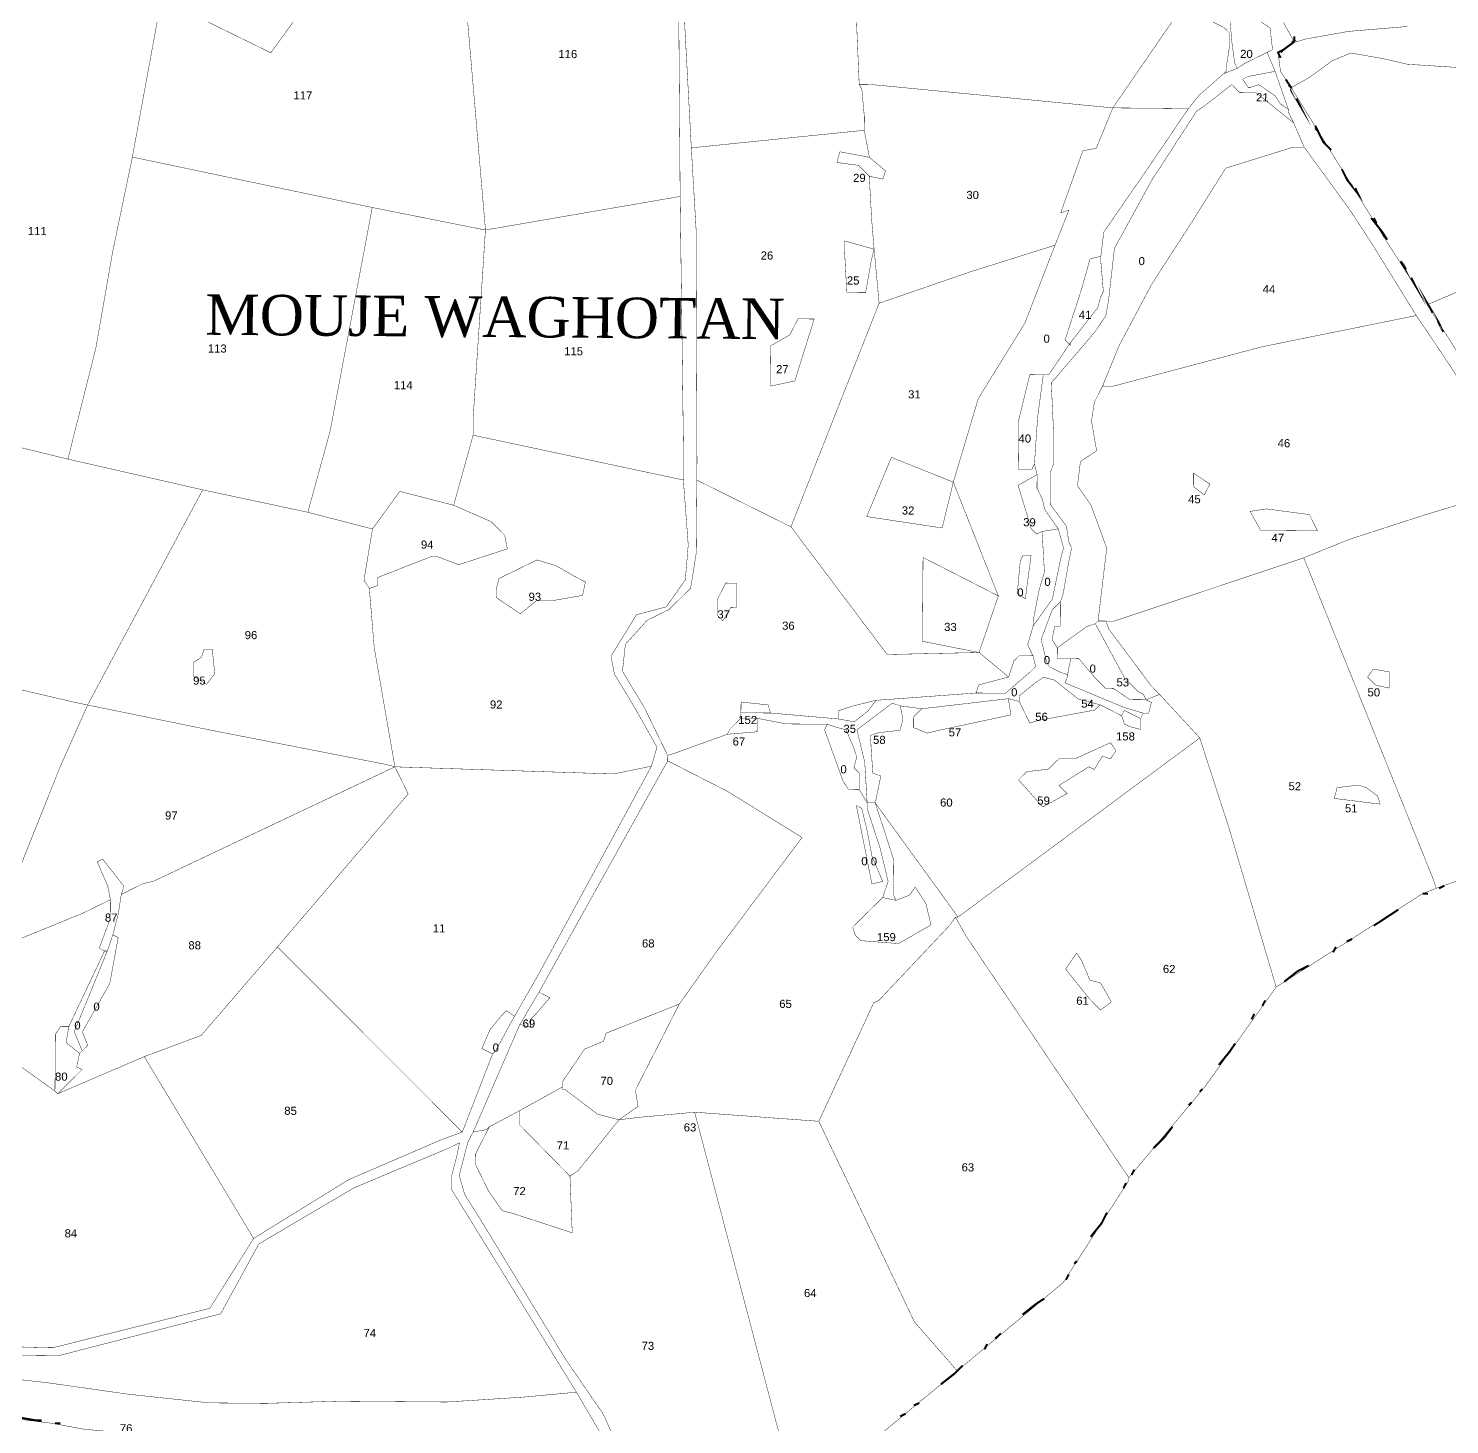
# Model space of a CAD drawing. Header units: metres. Extents: x 326467 to 340077, y 1811030 to 1824953.
# Drawn here: x 334025 to 336153, y 1820071 to 1822161 of the extents above; entities that cross this region are included whole.
import ezdxf

# ---------------------------------------------------------------- set-up
doc = ezdxf.new("R2010")
doc.units = ezdxf.units.M
doc.header["$MEASUREMENT"] = 0
for name, color, linetype in [('SURVEY NO.', 7, 'Continuous'), ('SURVEY PLOT BOUNDARY', 35, 'Continuous'), ('VILLAGE BOUNDARY', 212, 'Continuous'), ('VILLAGE NAME', 3, 'Continuous')]:
    doc.layers.add(name, color=color, linetype=linetype)
doc.styles.add('PDF Arial', font='arial.ttf')
doc.styles.get("Standard").update_dxf_attribs({"font": 'times.ttf'})

# ---------------------------------------------------------------- blocks, each defined once
blk = doc.blocks.new('16')
at = {"layer": 'SURVEY PLOT BOUNDARY', "lineweight": 18, "const_width": 0.606}
for points in [[(336090.1, 1822163.5), (336001.1, 1822156.1), (335936.3, 1822144.5), (335924.2, 1822140.6), (335920.2, 1822144.6), (335920.1, 1822140.6), (335904.2, 1822169)], [(335823.4, 1822177.7), (335827.1, 1822137.3), (335831, 1822108.9), (335834.9, 1822100.8), (335814.7, 1822092.9), (335818.7, 1822096.9), (335818.8, 1822105), (335823.1, 1822133.3), (335823.1, 1822137.3), (335823.2, 1822153.5), (335815.2, 1822161.6)], [(335006.8, 1822180), (335017.4, 1821981.8), (335024.5, 1821860.4), (335025.9, 1821512.7), (335025.7, 1821484.4), (335024.8, 1821375.2), (335016.4, 1821322.7), (334983.8, 1821290.6), (334951.3, 1821274.7), (334918.7, 1821238.6), (334914.3, 1821198.2), (334946.3, 1821145.4), (334982.1, 1821072.3), (334982, 1821064.2), (334789.3, 1820718), (334760.7, 1820669.7), (334690.7, 1820508.5), (334682.5, 1820492.4), (334674.2, 1820460.1), (334670, 1820444), (334677.9, 1820415.6), (334705.8, 1820370.9), (334829.6, 1820167.8), (334885.5, 1820086.5), (334905.4, 1820041.9)], [(334881.3, 1820058.2), (334845.4, 1820119.2), (334657.7, 1820423.8), (334657.8, 1820440), (334666.2, 1820472.3), (334670.4, 1820492.5), (334654.1, 1820484.5), (334512.2, 1820425), (334370, 1820341.2), (334312.6, 1820236.5), (334069.6, 1820173.7), (334065.5, 1820173.7), (333810.9, 1820175.7)], [(333815, 1820191.8), (334053.5, 1820185.9), (334061.6, 1820185.8), (334296.5, 1820244.7), (334362, 1820349.3), (334504.2, 1820437.2), (334642.1, 1820496.7), (334674.5, 1820508.6), (334719.9, 1820625.5), (334724, 1820629.5), (334752.7, 1820681.9), (334789.6, 1820746.3), (334957.7, 1821056.3), (334966, 1821084.6), (334934.1, 1821141.4), (334902.2, 1821194.2), (334898.3, 1821214.5), (334898.3, 1821222.6), (334935.2, 1821282.9), (334979.8, 1821294.7), (335008.4, 1821334.9), (335012.8, 1821387.5), (335005.5, 1821484.6), (335005.8, 1821520.9), (335000.7, 1821909.1), (334998.7, 1822172)], [(336162.4, 1822102.3), (336089.7, 1822106.9), (336053.4, 1822115.3), (336004.9, 1822123.8), (335976.5, 1822111.9), (335944, 1822087.9), (335915.6, 1822071.9), (335899.6, 1822096.3), (335895.8, 1822124.6), (335920.1, 1822140.6), (335920.2, 1822144.6), (335924.2, 1822140.6), (335936.3, 1822144.5), (336001.1, 1822156.1), (336090.1, 1822163.5)], [(335904.2, 1822169), (335920.1, 1822140.6), (335895.8, 1822124.6), (335899.6, 1822096.3), (335915.6, 1822071.9), (336059.3, 1821840.3), (336119.2, 1821746.9), (336171.2, 1821665.6)], [(336154.9, 1821653.6), (336102.9, 1821730.8), (336035.1, 1821840.5), (336003.1, 1821889.3), (335935.1, 1821982.8), (335919.2, 1822019.3), (335911.2, 1822035.5), (335911.3, 1822039.6), (335891.5, 1822096.3), (335879.6, 1822124.7), (335887.7, 1822128.7), (335883.9, 1822161.1)], [(336342.3, 1821842.2), (336119.2, 1821746.9), (336059.3, 1821840.3), (335915.6, 1822071.9), (335944, 1822087.9), (335976.5, 1822111.9), (336004.9, 1822123.8), (336053.4, 1822115.3), (336089.7, 1822106.9), (336162.4, 1822102.3)], [(336171.2, 1821665.6), (336119.2, 1821746.9), (336342.3, 1821842.2)], [(334905.4, 1820041.9), (334885.5, 1820086.5), (334829.6, 1820167.8), (334705.8, 1820370.9), (334677.9, 1820415.6), (334670, 1820444), (334674.2, 1820460.1), (334682.5, 1820492.4), (334690.7, 1820508.5), (334710.9, 1820512.4), (334715, 1820516.4), (334694.5, 1820476.1), (334694.4, 1820460), (334714.3, 1820419.4), (334734.3, 1820390.9), (334750.4, 1820386.7), (334839.1, 1820357.8), (334835.7, 1820442.7), (334847.9, 1820450.7), (334909.2, 1820527), (334941.5, 1820530.8), (335022.4, 1820538.3), (335148.1, 1820060.2)], [(335022.4, 1820538.3), (335022.4, 1820538.3)], [(333936, 1820146.4), (334053.1, 1820133.4), (334174.3, 1820116.2), (334295.4, 1820103.2), (334380.3, 1820102.5), (334489.5, 1820105.7), (334651.2, 1820104.5), (334764.5, 1820111.7), (334845.4, 1820119.2), (334881.3, 1820058.2)], [(334105.1, 1820064.2), (334060.7, 1820072.6), (333955.7, 1820085.6)]]:
    blk.add_lwpolyline(points, dxfattribs=at)
for points in [[(334610, 1822619.7), (334613, 1822494.4), (334668.4, 1822336.3), (334490, 1822264.8), (334387.8, 1822124.1), (334287.2, 1822173.4), (334222.7, 1822198.2), (334167.7, 1822404.8), (334152.4, 1822522.2), (334112.5, 1822591.2), (334299, 1822658.5), (334460.5, 1822637.1)], [(335761.7, 1822040.7), (335648.5, 1822041.6), (335742.6, 1822178.4), (335706.7, 1822243.3), (335618.5, 1822337), (335473.7, 1822443.3), (335454.4, 1822552.6), (335447.1, 1822661.8), (335451.2, 1822661.8), (335567.3, 1822523.4), (335563.3, 1822519.4), (335562.6, 1822438.5), (335694.9, 1822283.9), (335743, 1822230.9), (335783, 1822182.1), (335799.1, 1822169.8), (335815.2, 1822161.6), (335823.2, 1822153.5), (335823.1, 1822137.3), (335823.1, 1822133.3), (335818.8, 1822105), (335818.7, 1822096.9), (335814.7, 1822092.9), (335778, 1822060.8)], [(335276.3, 1822008.1), (335017.4, 1821981.8), (335006.8, 1822180), (334983.3, 1822273.2), (334920.2, 1822488), (335240.1, 1822546.1), (335258.5, 1822315.5), (335268.8, 1822076.9), (335272.8, 1822068.8), (335276.5, 1822028.3)], [(335000.7, 1821909.1), (334709.2, 1821858.8), (334668.4, 1822336.3), (334908, 1822475.9), (334971.1, 1822265.2), (334998.7, 1822172)], [(334709.2, 1821858.8), (334539.7, 1821892.5), (334180.5, 1821968), (334222.7, 1822198.2), (334287.2, 1822173.4), (334387.8, 1822124.1), (334490, 1822264.8), (334668.4, 1822336.3)], [(335618.5, 1822337), (335706.7, 1822243.3), (335742.6, 1822178.4), (335648.5, 1822041.6), (335285, 1822076.8), (335268.8, 1822076.9), (335258.5, 1822315.5), (335489, 1822325.9)], [(335847.1, 1822108.8), (335834.9, 1822100.8), (335831, 1822108.9), (335827.1, 1822137.3), (335823.4, 1822177.7), (335803.3, 1822186), (335747, 1822234.9), (335743, 1822235), (335715.1, 1822283.7), (335775.3, 1822230.7), (335819.6, 1822206.1), (335883.9, 1822161.1), (335887.7, 1822128.7), (335879.6, 1822124.7)], [(334222.7, 1822198.2), (334180.5, 1821968), (334151.1, 1821826.7), (334125.7, 1821681.4), (334084, 1821515.9), (333862.1, 1821570.2), (333908.2, 1821788.2), (333945.8, 1821937.5), (333987.7, 1822131.3), (333991.9, 1822155.5), (333996.1, 1822171.6), (334008.6, 1822224.1), (334017, 1822260.4)], [(335814.7, 1822092.9), (335834.9, 1822100.8), (335847.1, 1822108.8), (335879.6, 1822124.7), (335891.5, 1822096.3), (335851, 1822088.6), (335842.9, 1822084.6), (335850.9, 1822072.4), (335854.9, 1822072.4), (335867.1, 1822076.3), (335891.2, 1822060), (335899.2, 1822047.8), (335911.3, 1822039.6), (335911.2, 1822035.5), (335919.2, 1822019.3), (335863, 1822064.2), (335854.9, 1822064.3), (335846.8, 1822064.3), (335838.7, 1822064.4), (335826.7, 1822076.6), (335786, 1822044.6), (335773.8, 1822036.6), (335716.5, 1821948.1), (335708.3, 1821936), (335650.9, 1821831.3), (335642.3, 1821754.6), (335638, 1821730.4), (335621.7, 1821706.2), (335556.4, 1821629.9), (335559.9, 1821553.1), (335559.5, 1821508.6), (335555.4, 1821496.5), (335555, 1821448), (335579, 1821415.4), (335582.9, 1821391.1), (335586.8, 1821383), (335582.6, 1821362.8), (335574.2, 1821314.4), (335570, 1821302.3), (335557.8, 1821290.3), (335541.3, 1821245.9), (335549.1, 1821213.5), (335553.1, 1821205.4), (335569.2, 1821197.2), (335581.3, 1821193), (335577.2, 1821180.9), (335665.8, 1821143.9), (335694.1, 1821135.6), (335690, 1821127.5), (335665.8, 1821139.8), (335661.7, 1821131.8), (335629.5, 1821148.2), (335597.2, 1821156.5), (335561.1, 1821185.1), (335544.9, 1821189.3), (335532.7, 1821181.3), (335508.3, 1821161.3), (335508.3, 1821153.2), (335492.1, 1821157.3), (335362.6, 1821142.2), (335330.3, 1821146.5), (335318.2, 1821150.6), (335265.4, 1821110.6), (335277.1, 1821062), (335280.7, 1821001.3), (335268.7, 1821021.6), (335268.9, 1821045.8), (335260.9, 1821054), (335265.1, 1821070.1), (335261.1, 1821082.3), (335249.2, 1821110.7), (335233.1, 1821114.9), (335221, 1821119), (335160.3, 1821119.5), (335115.9, 1821127.9), (335091.7, 1821128.1), (335091.7, 1821136.2), (335136.2, 1821135.8), (335237.2, 1821127), (335261.4, 1821122.7), (335281.8, 1821138.7), (335294, 1821154.8), (335443.7, 1821165.8), (335488.1, 1821165.5), (335524.8, 1821197.5), (335532.9, 1821205.5), (335529, 1821221.7), (335521, 1821238), (335529.3, 1821266.2), (335558, 1821306.4), (335570.5, 1821367), (335574.7, 1821383.1), (335566.8, 1821411.5), (335546.9, 1821439.9), (335542.9, 1821456.1), (335535, 1821472.4), (335535.1, 1821492.6), (335531.2, 1821508.8), (335535.8, 1821577.5), (335544.4, 1821642.1), (335552.5, 1821642.1), (335585.2, 1821690.3), (335626, 1821742.6), (335630.2, 1821758.7), (335634.3, 1821766.8), (335630.6, 1821811.3), (335630.6, 1821819.4), (335635, 1821855.7), (335704.5, 1821956.3), (335761.7, 1822040.7), (335778, 1822060.8)], [(335891.5, 1822096.3), (335911.3, 1822039.6), (335899.2, 1822047.8), (335891.2, 1822060), (335867.1, 1822076.3), (335854.9, 1822072.4), (335850.9, 1822072.4), (335842.9, 1822084.6), (335851, 1822088.6)], [(335603.6, 1821977.3), (335570.5, 1821884.5), (335582.7, 1821888.5), (335562, 1821836.1), (335436.4, 1821796.6), (335298.6, 1821749.2), (335291.1, 1821830.1), (335287.4, 1821874.6), (335283.9, 1821939.3), (335304.1, 1821935.1), (335308.2, 1821947.2), (335284.1, 1821967.6), (335276.3, 1822008.1), (335276.5, 1822028.3), (335272.8, 1822068.8), (335268.8, 1822076.9), (335285, 1822076.8), (335648.5, 1822041.6), (335623.8, 1821981.2)], [(335826.7, 1822076.6), (335838.7, 1822064.4), (335846.8, 1822064.3), (335854.9, 1822064.3), (335863, 1822064.2), (335919.2, 1822019.3), (335935.1, 1821982.8), (335918.9, 1821982.9), (335817.6, 1821951.4), (335764.4, 1821866.9), (335707.1, 1821778.3), (335657.9, 1821685.7), (335633.2, 1821625.3), (335625, 1821609.2), (335620.9, 1821601.1), (335616.6, 1821572.8), (335624.3, 1821528.3), (335600, 1821512.3), (335595.6, 1821476), (335615.6, 1821447.5), (335639.4, 1821382.6), (335626.4, 1821273.6), (335622.3, 1821269.5), (335610.2, 1821265.6), (335565.5, 1821233.6), (335557.5, 1821245.8), (335561.7, 1821266), (335569.8, 1821265.9), (335570, 1821302.3), (335574.2, 1821314.4), (335582.6, 1821362.8), (335586.8, 1821383), (335582.9, 1821391.1), (335579, 1821415.4), (335555, 1821448), (335555.4, 1821496.5), (335559.5, 1821508.6), (335559.9, 1821553.1), (335556.4, 1821629.9), (335621.7, 1821706.2), (335638, 1821730.4), (335642.3, 1821754.6), (335650.9, 1821831.3), (335708.3, 1821936), (335716.5, 1821948.1), (335773.8, 1822036.6), (335786, 1822044.6)], [(335761.7, 1822040.7), (335704.5, 1821956.3), (335635, 1821855.7), (335630.6, 1821819.4), (335614.4, 1821815.5), (335602, 1821771.1), (335577.1, 1821694.4), (335585.1, 1821686.3), (335585.2, 1821690.3), (335552.5, 1821642.1), (335544.4, 1821642.1), (335524.2, 1821642.3), (335507.5, 1821573.7), (335506.9, 1821500.9), (335510.9, 1821500.9), (335523.1, 1821500.8), (335527.1, 1821500.7), (335531.2, 1821508.8), (335535.1, 1821492.6), (335506.7, 1821476.6), (335526.4, 1821411.8), (335534.4, 1821403.7), (335542.6, 1821407.6), (335546.1, 1821347), (335537.8, 1821318.7), (335529.4, 1821274.3), (335529.3, 1821266.2), (335521, 1821238), (335529, 1821221.7), (335508.8, 1821221.9), (335500.6, 1821213.9), (335492.4, 1821189.7), (335448.2, 1821226.4), (335477.1, 1821311.1), (335409.7, 1821481.4), (335447.1, 1821606.5), (335516.7, 1821719.2), (335562, 1821836.1), (335582.7, 1821888.5), (335570.5, 1821884.5), (335603.6, 1821977.3), (335623.8, 1821981.2), (335648.5, 1822041.6)], [(335276.3, 1822008.1), (335284.1, 1821967.6), (335239.7, 1821976), (335235.5, 1821959.9), (335267.8, 1821955.6), (335283.9, 1821939.3), (335287.4, 1821874.6), (335291.1, 1821830.1), (335246.8, 1821842.5), (335246.7, 1821830.4), (335250.2, 1821765.7), (335278.5, 1821765.5), (335287, 1821813.9), (335291.1, 1821830.1), (335298.6, 1821749.2), (335166.6, 1821414.6), (335025.7, 1821484.4), (335025.9, 1821512.7), (335024.5, 1821860.4), (335017.4, 1821981.8)], [(335239.7, 1821976), (335284.1, 1821967.6), (335308.2, 1821947.2), (335304.1, 1821935.1), (335283.9, 1821939.3), (335267.8, 1821955.6), (335235.5, 1821959.9)], [(336035.1, 1821840.5), (336102.9, 1821730.8), (335872.2, 1821684.1), (335649.3, 1821625.1), (335633.2, 1821625.3), (335657.9, 1821685.7), (335707.1, 1821778.3), (335764.4, 1821866.9), (335817.6, 1821951.4), (335918.9, 1821982.9), (335935.1, 1821982.8), (336003.1, 1821889.3)], [(334539.7, 1821892.5), (334501.7, 1821690.6), (334476.5, 1821557.4), (334443.2, 1821436.3), (334285.8, 1821469.9), (334084, 1821515.9), (334125.7, 1821681.4), (334151.1, 1821826.7), (334180.5, 1821968)], [(335005.8, 1821520.9), (335005.5, 1821484.6), (334690.7, 1821551.7), (334690.9, 1821580), (334709.2, 1821858.8), (335000.7, 1821909.1)], [(334709.2, 1821858.8), (334690.9, 1821580), (334690.7, 1821551.7), (334661.6, 1821446.8), (334580.9, 1821467.6), (334540, 1821411.3), (334443.2, 1821436.3), (334476.5, 1821557.4), (334501.7, 1821690.6), (334539.7, 1821892.5)], [(335409.7, 1821481.4), (335317, 1821518.5), (335280, 1821429.9), (335393, 1821412.8), (335409.7, 1821481.4), (335477.1, 1821311.1), (335380.5, 1821360.4), (335364.4, 1821368.6), (335363.4, 1821243.2), (335448.2, 1821226.4), (335310.7, 1821223.4), (335166.6, 1821414.6), (335298.6, 1821749.2), (335436.4, 1821796.6), (335562, 1821836.1), (335516.7, 1821719.2), (335447.1, 1821606.5)], [(335278.5, 1821765.5), (335250.2, 1821765.7), (335246.7, 1821830.4), (335246.8, 1821842.5), (335291.1, 1821830.1), (335287, 1821813.9)], [(335585.2, 1821690.3), (335585.1, 1821686.3), (335577.1, 1821694.4), (335602, 1821771.1), (335614.4, 1821815.5), (335630.6, 1821819.4), (335630.6, 1821811.3), (335634.3, 1821766.8), (335630.2, 1821758.7), (335626, 1821742.6)], [(335136.4, 1821685.7), (335164.8, 1821701.7), (335177.1, 1821725.8), (335201.4, 1821725.6), (335172.4, 1821632.9), (335135.9, 1821625.1)], [(335136.4, 1821685.7), (335135.9, 1821625.1), (335172.4, 1821632.9), (335201.4, 1821725.6), (335177.1, 1821725.8), (335164.8, 1821701.7)], [(336154.9, 1821653.6), (336230.8, 1821531.7), (336230.3, 1821467), (336112.8, 1821431.5), (336003.3, 1821396), (335934.4, 1821368.2), (335650.7, 1821273.4), (335638.5, 1821273.5), (335626.4, 1821273.6), (335639.4, 1821382.6), (335615.6, 1821447.5), (335595.6, 1821476), (335600, 1821512.3), (335624.3, 1821528.3), (335616.6, 1821572.8), (335620.9, 1821601.1), (335625, 1821609.2), (335633.2, 1821625.3), (335649.3, 1821625.1), (335872.2, 1821684.1), (336102.9, 1821730.8)], [(335527.1, 1821500.7), (335523.1, 1821500.8), (335510.9, 1821500.9), (335506.9, 1821500.9), (335507.5, 1821573.7), (335524.2, 1821642.3), (335544.4, 1821642.1), (335535.8, 1821577.5), (335531.2, 1821508.8)], [(334285.8, 1821469.9), (334113.5, 1821147.8), (334093.3, 1821152), (333790.7, 1821223), (333862.1, 1821570.2), (334084, 1821515.9)], [(335012.8, 1821387.5), (335008.4, 1821334.9), (334979.8, 1821294.7), (334935.2, 1821282.9), (334898.3, 1821222.6), (334898.3, 1821214.5), (334902.2, 1821194.2), (334934.1, 1821141.4), (334966, 1821084.6), (334957.7, 1821056.3), (334901, 1821044.6), (334573.6, 1821055.3), (334542.7, 1821233.4), (334535.3, 1821322.4), (334547.4, 1821326.4), (334547.5, 1821338.5), (334628.6, 1821370.2), (334636.7, 1821370.1), (334669, 1821357.8), (334741.9, 1821381.5), (334738, 1821401.7), (334718, 1821422.1), (334661.6, 1821446.8), (334690.7, 1821551.7), (335005.5, 1821484.6)], [(335317, 1821518.5), (335409.7, 1821481.4), (335393, 1821412.8), (335280, 1821429.9)], [(335166.6, 1821414.6), (335310.7, 1821223.4), (335448.2, 1821226.4), (335492.4, 1821189.7), (335447.8, 1821177.9), (335443.7, 1821165.8), (335294, 1821154.8), (335261.6, 1821147), (335237.3, 1821139.1), (335237.2, 1821127), (335136.2, 1821135.8), (335132.2, 1821148), (335091.9, 1821152.3), (335091.7, 1821136.2), (335091.7, 1821128.1), (335075.4, 1821112), (335071.3, 1821104), (334994.2, 1821076.3), (334982.1, 1821072.3), (334946.3, 1821145.4), (334914.3, 1821198.2), (334918.7, 1821238.6), (334951.3, 1821274.7), (334983.8, 1821290.6), (335016.4, 1821322.7), (335024.8, 1821375.2), (335025.7, 1821484.4)], [(335542.6, 1821407.6), (335534.4, 1821403.7), (335526.4, 1821411.8), (335506.7, 1821476.6), (335535.1, 1821492.6), (335535, 1821472.4), (335542.9, 1821456.1), (335546.9, 1821439.9), (335566.8, 1821411.5)], [(335769.5, 1821474.6), (335769.6, 1821494.8), (335793.8, 1821478.5), (335785.5, 1821462.4)], [(335793.8, 1821478.5), (335769.6, 1821494.8), (335769.5, 1821474.6), (335785.5, 1821462.4)], [(334443.2, 1821436.3), (334540, 1821411.3), (334527.3, 1821334.6), (334535.3, 1821322.4), (334542.7, 1821233.4), (334573.6, 1821055.3), (334557.5, 1821059.4), (334299.2, 1821109.9), (334113.5, 1821147.8), (334285.8, 1821469.9)], [(334741.9, 1821381.5), (334669, 1821357.8), (334636.7, 1821370.1), (334628.6, 1821370.2), (334547.5, 1821338.5), (334547.4, 1821326.4), (334535.3, 1821322.4), (334527.3, 1821334.6), (334540, 1821411.3), (334580.9, 1821467.6), (334661.6, 1821446.8), (334718, 1821422.1), (334738, 1821401.7)], [(336258.1, 1821402.1), (336281.3, 1821272.5), (336232.9, 1821285), (336216.6, 1821269), (336188.4, 1821273.3), (336176.1, 1821257.2), (336180, 1821236.9), (336188, 1821224.7), (336264.8, 1821224.2), (336285.1, 1821240.2), (336285.1, 1821236.1), (336328.6, 1821114.5), (336352.4, 1821049.6), (336371.8, 1820944.3), (336363.7, 1820940.4), (336359.6, 1820940.4), (336221.9, 1820905.1), (336132.7, 1820873.4), (336128.8, 1820885.6), (335934.4, 1821368.2), (336003.3, 1821396), (336112.8, 1821431.5), (336230.3, 1821467), (336258.1, 1821410.2)], [(335854.1, 1821437.6), (335878.4, 1821441.4), (335943, 1821432.8), (335954.9, 1821408.5), (335870, 1821409.1)], [(335943, 1821432.8), (335878.4, 1821441.4), (335854.1, 1821437.6), (335870, 1821409.1), (335954.9, 1821408.5)], [(335558, 1821306.4), (335529.3, 1821266.2), (335529.4, 1821274.3), (335537.8, 1821318.7), (335546.1, 1821347), (335542.6, 1821407.6), (335566.8, 1821411.5), (335574.7, 1821383.1), (335570.5, 1821367)], [(334729.4, 1821337.1), (334786.3, 1821364.9), (334814.5, 1821356.6), (334842.7, 1821340.3), (334858.8, 1821332), (334854.6, 1821311.9), (334810, 1821304.1), (334785.8, 1821304.3), (334761.4, 1821284.3), (334725.2, 1821308.8), (334725.3, 1821320.9)], [(334786.3, 1821364.9), (334729.4, 1821337.1), (334725.3, 1821320.9), (334725.2, 1821308.8), (334761.4, 1821284.3), (334785.8, 1821304.3), (334810, 1821304.1), (334854.6, 1821311.9), (334858.8, 1821332), (334842.7, 1821340.3), (334814.5, 1821356.6)], [(335448.2, 1821226.4), (335363.4, 1821243.2), (335364.4, 1821368.6), (335380.5, 1821360.4), (335477.1, 1821311.1)], [(335514, 1821371.5), (335526.1, 1821371.4), (335517.5, 1821306.7), (335505.5, 1821314.9), (335509.9, 1821363.4)], [(335505.5, 1821314.9), (335517.5, 1821306.7), (335526.1, 1821371.4), (335514, 1821371.5), (335509.9, 1821363.4)], [(336132.7, 1820873.4), (336112.4, 1820865.5), (335893.1, 1820725.6), (335822.1, 1820964.8), (335778.7, 1821098.5), (335718.6, 1821163.7), (335706.5, 1821175.9), (335642.5, 1821261.3), (335638.5, 1821273.5), (335650.7, 1821273.4), (335934.4, 1821368.2), (336128.8, 1820885.6)], [(335056.5, 1821282), (335056.7, 1821306.3), (335069, 1821330.4), (335085.1, 1821330.3), (335084.9, 1821293.9), (335076.8, 1821294), (335064.5, 1821273.8)], [(335056.5, 1821282), (335064.5, 1821273.8), (335076.8, 1821294), (335084.9, 1821293.9), (335085.1, 1821330.3), (335069, 1821330.4), (335056.7, 1821306.3)], [(335581.4, 1821197.1), (335581.3, 1821193), (335569.2, 1821197.2), (335553.1, 1821205.4), (335549.1, 1821213.5), (335541.3, 1821245.9), (335557.8, 1821290.3), (335570, 1821302.3), (335569.8, 1821265.9), (335561.7, 1821266), (335557.5, 1821245.8), (335565.5, 1821233.6), (335565.3, 1821217.4), (335585.6, 1821217.3)], [(335638.5, 1821273.5), (335642.5, 1821261.3), (335706.5, 1821175.9), (335718.6, 1821163.7), (335698.3, 1821155.7), (335694.3, 1821163.9), (335686.2, 1821168), (335666.2, 1821188.3), (335622.3, 1821269.5), (335626.4, 1821273.6)], [(335585.6, 1821217.3), (335565.3, 1821217.4), (335565.5, 1821233.6), (335610.2, 1821265.6), (335622.3, 1821269.5), (335666.2, 1821188.3), (335686.2, 1821168), (335694.3, 1821163.9), (335698.3, 1821155.7), (335674, 1821155.9), (335649.9, 1821172.3), (335637.8, 1821172.4), (335621.7, 1821188.7), (335597.7, 1821217.2)], [(334271.6, 1821211.2), (334283.8, 1821219.2), (334288, 1821231.3), (334300.1, 1821231.2), (334303.9, 1821194.8), (334291.6, 1821178.7), (334271.5, 1821191)], [(334303.9, 1821194.8), (334300.1, 1821231.2), (334288, 1821231.3), (334283.8, 1821219.2), (334271.6, 1821211.2), (334271.5, 1821191), (334291.6, 1821178.7)], [(334113.5, 1821147.8), (334072.3, 1821055.1), (333961.1, 1820776.9), (333770.3, 1820681.4), (333660.8, 1820633.7), (333691.3, 1820920.5), (333700.3, 1821037.7), (333709.5, 1821187.3), (333790.7, 1821223), (334093.3, 1821152)], [(335524.8, 1821197.5), (335488.1, 1821165.5), (335443.7, 1821165.8), (335447.8, 1821177.9), (335492.4, 1821189.7), (335500.6, 1821213.9), (335508.8, 1821221.9), (335529, 1821221.7), (335532.9, 1821205.5)], [(335706.3, 1821151.6), (335702.2, 1821135.5), (335694.1, 1821135.6), (335665.8, 1821143.9), (335577.2, 1821180.9), (335581.3, 1821193), (335581.4, 1821197.1), (335585.6, 1821217.3), (335597.7, 1821217.2), (335621.7, 1821188.7), (335637.8, 1821172.4), (335649.9, 1821172.3), (335674, 1821155.9), (335698.3, 1821155.7)], [(335536.3, 1821124.6), (335524.2, 1821120.7), (335508.3, 1821153.2), (335508.3, 1821161.3), (335532.7, 1821181.3), (335544.9, 1821189.3), (335561.1, 1821185.1), (335597.2, 1821156.5), (335629.5, 1821148.2), (335621.3, 1821140.2)], [(336030, 1821189.6), (336038.2, 1821201.6), (336062.4, 1821197.4), (336062.3, 1821173.2), (336042.1, 1821177.4)], [(336030, 1821189.6), (336042.1, 1821177.4), (336062.3, 1821173.2), (336062.4, 1821197.4), (336038.2, 1821201.6)], [(334573.6, 1821055.3), (334212.5, 1820884.2), (334196.3, 1820880.3), (334163.9, 1820864.3), (334168, 1820876.4), (334136, 1820917.1), (334127.9, 1820913.1), (334143.7, 1820876.6), (334147.6, 1820856.4), (334107, 1820836.5), (333961.1, 1820776.9), (334072.3, 1821055.1), (334113.5, 1821147.8), (334299.2, 1821109.9), (334557.5, 1821059.4)], [(335132.2, 1821148), (335136.2, 1821135.8), (335091.7, 1821136.2), (335091.9, 1821152.3)], [(335281.8, 1821138.7), (335261.4, 1821122.7), (335237.2, 1821127), (335237.3, 1821139.1), (335261.6, 1821147), (335294, 1821154.8)], [(335301.2, 1821041.6), (335292.8, 1821001.2), (335280.7, 1821001.3), (335277.1, 1821062), (335265.4, 1821110.6), (335318.2, 1821150.6), (335330.3, 1821146.5), (335334.2, 1821126.2), (335330, 1821110.1), (335297.7, 1821106.3), (335285.5, 1821102.3), (335289.1, 1821045.7)], [(335718.6, 1821163.7), (335778.7, 1821098.5), (335416.8, 1820830.4), (335292.8, 1821001.2), (335301.2, 1821041.6), (335289.1, 1821045.7), (335285.5, 1821102.3), (335297.7, 1821106.3), (335330, 1821110.1), (335334.2, 1821126.2), (335330.3, 1821146.5), (335362.6, 1821142.2), (335350.4, 1821130.1), (335350.3, 1821114), (335370.4, 1821105.7), (335386.6, 1821109.6), (335496, 1821133), (335492.1, 1821157.3), (335508.3, 1821153.2), (335524.2, 1821120.7), (335536.3, 1821124.6), (335621.3, 1821140.2), (335629.5, 1821148.2), (335661.7, 1821131.8), (335665.7, 1821119.6), (335673.7, 1821115.5), (335689.9, 1821111.3), (335690, 1821127.5), (335694.1, 1821135.6), (335702.2, 1821135.5), (335706.3, 1821151.6), (335698.3, 1821155.7)], [(335386.6, 1821109.6), (335370.4, 1821105.7), (335350.3, 1821114), (335350.4, 1821130.1), (335362.6, 1821142.2), (335492.1, 1821157.3), (335496, 1821133)], [(335244.6, 1821033.9), (335252.6, 1821021.7), (335268.7, 1821021.6), (335280.7, 1821001.3), (335280.6, 1820993.2), (335300.4, 1820932.4), (335304.3, 1820916.2), (335312.1, 1820883.8), (335303.9, 1820859.6), (335259, 1820815.5), (335263, 1820803.3), (335271, 1820795.1), (335327.6, 1820790.7), (335376.3, 1820818.6), (335368.5, 1820851), (335352.5, 1820875.4), (335344.3, 1820863.3), (335324, 1820855.4), (335320.1, 1820863.5), (335320.5, 1820916.1), (335292.8, 1821001.2), (335416.8, 1820830.4), (335412.8, 1820830.4), (335404.6, 1820818.4), (335298.6, 1820706), (335290.5, 1820702), (335208.3, 1820524.7), (335022.4, 1820538.3), (334941.5, 1820530.8), (334909.2, 1820527), (334937.6, 1820547), (334933.7, 1820571.3), (334999.4, 1820700.2), (335056.6, 1820780.6), (335113.8, 1820857), (335183.3, 1820949.5), (335070.6, 1821019.1), (334982, 1821064.2), (334982.1, 1821072.3), (334994.2, 1821076.3), (335071.3, 1821104), (335115.8, 1821107.7), (335115.9, 1821127.9), (335160.3, 1821119.5), (335221, 1821119), (335216.9, 1821110.9)], [(335115.8, 1821107.7), (335071.3, 1821104), (335075.4, 1821112), (335091.7, 1821128.1), (335115.9, 1821127.9)], [(335690, 1821127.5), (335689.9, 1821111.3), (335673.7, 1821115.5), (335665.7, 1821119.6), (335661.7, 1821131.8), (335665.8, 1821139.8)], [(335268.7, 1821021.6), (335252.6, 1821021.7), (335244.6, 1821033.9), (335216.9, 1821110.9), (335221, 1821119), (335233.1, 1821114.9), (335249.2, 1821110.7), (335261.1, 1821082.3), (335265.1, 1821070.1), (335260.9, 1821054), (335268.9, 1821045.8)], [(335893.1, 1820725.6), (335786.8, 1820576.9), (335672.5, 1820440.3), (335428.7, 1820802), (335412.8, 1820830.4), (335416.8, 1820830.4), (335778.7, 1821098.5), (335822.1, 1820964.8)], [(335507.4, 1821035.9), (335519.6, 1821048), (335551.9, 1821051.7), (335568.2, 1821067.8), (335592.5, 1821067.6), (335645.2, 1821091.5), (335653.2, 1821079.3), (335645, 1821067.2), (335632.9, 1821071.3), (335620.7, 1821051.2), (335612.6, 1821055.3), (335567.9, 1821027.4), (335580, 1821015.1), (335543.4, 1820995.2)], [(335507.4, 1821035.9), (335543.4, 1820995.2), (335580, 1821015.1), (335567.9, 1821027.4), (335612.6, 1821055.3), (335620.7, 1821051.2), (335632.9, 1821071.3), (335645, 1821067.2), (335653.2, 1821079.3), (335645.2, 1821091.5), (335592.5, 1821067.6), (335568.2, 1821067.8), (335551.9, 1821051.7), (335519.6, 1821048)], [(334999.4, 1820700.2), (334889.9, 1820656.6), (334885.8, 1820644.5), (334857.4, 1820632.6), (334824.7, 1820584.3), (334824.6, 1820572.2), (334824.6, 1820576.2), (334759.7, 1820540.3), (334715, 1820516.4), (334710.9, 1820512.4), (334690.7, 1820508.5), (334760.7, 1820669.7), (334776.8, 1820665.5), (334776.9, 1820677.7), (334785.1, 1820685.7), (334805.5, 1820709.8), (334789.3, 1820718), (334982, 1821064.2), (335070.6, 1821019.1), (335183.3, 1820949.5), (335113.8, 1820857), (335056.6, 1820780.6)], [(334198.4, 1820621.5), (334068.6, 1820565.9), (334105.2, 1820602), (334097.2, 1820606.1), (334101.4, 1820626.3), (334105.5, 1820630.3), (334113.6, 1820638.3), (334105.7, 1820658.6), (334146.7, 1820731), (334159.3, 1820799.7), (334151.3, 1820803.8), (334159.6, 1820836.1), (334163.9, 1820864.3), (334196.3, 1820880.3), (334212.5, 1820884.2), (334573.6, 1821055.3), (334593.5, 1821014.7), (334397.7, 1820785.7), (334283.5, 1820653.2)], [(334957.7, 1821056.3), (334789.6, 1820746.3), (334752.7, 1820681.9), (334740.6, 1820690.1), (334732.5, 1820682), (334716.1, 1820662), (334703.8, 1820633.7), (334719.9, 1820625.5), (334674.5, 1820508.6), (334397.7, 1820785.7), (334593.5, 1821014.7), (334573.6, 1821055.3), (334901, 1821044.6)], [(335984.3, 1821024.2), (336016.7, 1821027.9), (336028.8, 1821023.8), (336044.8, 1821011.6), (336048.8, 1820999.4), (335980.1, 1821008)], [(336044.8, 1821011.6), (336028.8, 1821023.8), (336016.7, 1821027.9), (335984.3, 1821024.2), (335980.1, 1821008), (336048.8, 1820999.4)], [(335264.5, 1820997.4), (335272.5, 1820993.3), (335280.4, 1820960.8), (335288.2, 1820920.4), (335304, 1820883.8), (335287.8, 1820879.9)], [(335264.5, 1820997.4), (335287.8, 1820879.9), (335304, 1820883.8), (335288.2, 1820920.4), (335280.4, 1820960.8), (335272.5, 1820993.3)], [(335320.1, 1820863.5), (335324, 1820855.4), (335303.9, 1820859.6), (335312.1, 1820883.8), (335304.3, 1820916.2), (335300.4, 1820932.4), (335280.6, 1820993.2), (335280.7, 1821001.3), (335292.8, 1821001.2), (335320.5, 1820916.1)], [(334163.9, 1820864.3), (334159.6, 1820836.1), (334151.3, 1820803.8), (334143, 1820779.6), (334138.9, 1820779.6), (334130.9, 1820783.7), (334147.4, 1820828.1), (334147.6, 1820856.4), (334143.7, 1820876.6), (334127.9, 1820913.1), (334136, 1820917.1), (334168, 1820876.4)], [(335352.5, 1820875.4), (335368.5, 1820851), (335376.3, 1820818.6), (335327.6, 1820790.7), (335271, 1820795.1), (335263, 1820803.3), (335259, 1820815.5), (335303.9, 1820859.6), (335324, 1820855.4), (335344.3, 1820863.3)], [(334138.9, 1820779.6), (334085.5, 1820666.8), (334073.4, 1820666.9), (334065.2, 1820654.8), (334064.6, 1820569.9), (333927.9, 1820668), (333652.6, 1820617.6), (333660.8, 1820633.7), (333770.3, 1820681.4), (333961.1, 1820776.9), (334107, 1820836.5), (334147.6, 1820856.4), (334147.4, 1820828.1), (334130.9, 1820783.7)], [(335428.7, 1820802), (335672.5, 1820440.3), (335672.5, 1820436.2), (335574.3, 1820283.3), (335415.6, 1820151.1), (335351.5, 1820224.4), (335208.3, 1820524.7), (335290.5, 1820702), (335298.6, 1820706), (335404.6, 1820818.4), (335412.8, 1820830.4)], [(334113.6, 1820638.3), (334105.5, 1820630.3), (334093.5, 1820658.7), (334143, 1820779.6), (334151.3, 1820803.8), (334159.3, 1820799.7), (334146.7, 1820731), (334105.7, 1820658.6)], [(334362, 1820349.3), (334198.4, 1820621.5), (334283.5, 1820653.2), (334397.7, 1820785.7), (334674.5, 1820508.6), (334642.1, 1820496.7), (334504.2, 1820437.2)], [(334105.5, 1820630.3), (334101.4, 1820626.3), (334081.3, 1820642.6), (334085.5, 1820666.8), (334138.9, 1820779.6), (334143, 1820779.6), (334093.5, 1820658.7)], [(335577.9, 1820752.3), (335594.3, 1820776.5), (335602.3, 1820764.3), (335614.2, 1820735.9), (335630.3, 1820731.7), (335646.3, 1820703.3), (335630, 1820691.3), (335614, 1820707.6)], [(335646.3, 1820703.3), (335630.3, 1820731.7), (335614.2, 1820735.9), (335602.3, 1820764.3), (335594.3, 1820776.5), (335577.9, 1820752.3), (335614, 1820707.6), (335630, 1820691.3)], [(334776.9, 1820677.7), (334776.8, 1820665.5), (334760.7, 1820669.7), (334789.3, 1820718), (334805.5, 1820709.8), (334785.1, 1820685.7)], [(334909.2, 1820527), (334876.9, 1820535.4), (334828.6, 1820572.1), (334824.6, 1820572.2), (334824.7, 1820584.3), (334857.4, 1820632.6), (334885.8, 1820644.5), (334889.9, 1820656.6), (334999.4, 1820700.2), (334933.7, 1820571.3), (334937.6, 1820547)], [(334724, 1820629.5), (334719.9, 1820625.5), (334703.8, 1820633.7), (334716.1, 1820662), (334732.5, 1820682), (334740.6, 1820690.1), (334752.7, 1820681.9)], [(334064.6, 1820569.9), (334068.6, 1820565.9), (334198.4, 1820621.5), (334362, 1820349.3), (334296.5, 1820244.7), (334061.6, 1820185.8), (334053.5, 1820185.9), (333815, 1820191.8), (333848.7, 1820365.4), (333927.9, 1820668)], [(334105.2, 1820602), (334068.6, 1820565.9), (334064.6, 1820569.9), (334065.2, 1820654.8), (334073.4, 1820666.9), (334085.5, 1820666.8), (334081.3, 1820642.6), (334101.4, 1820626.3), (334097.2, 1820606.1)], [(334824.6, 1820572.2), (334828.6, 1820572.1), (334876.9, 1820535.4), (334909.2, 1820527), (334847.9, 1820450.7), (334835.7, 1820442.7), (334759.5, 1820520.1), (334759.7, 1820540.3), (334824.6, 1820576.2)], [(334835.7, 1820442.7), (334839.1, 1820357.8), (334750.4, 1820386.7), (334734.3, 1820390.9), (334714.3, 1820419.4), (334694.4, 1820460), (334694.5, 1820476.1), (334715, 1820516.4), (334759.7, 1820540.3), (334759.5, 1820520.1)], [(335208.3, 1820524.7), (335351.5, 1820224.4), (335415.6, 1820151.1), (335289.5, 1820047), (335148.1, 1820060.2), (335022.4, 1820538.3)], [(334657.7, 1820423.8), (334845.4, 1820119.2), (334764.5, 1820111.7), (334651.2, 1820104.5), (334489.5, 1820105.7), (334380.3, 1820102.5), (334295.4, 1820103.2), (334174.3, 1820116.2), (334053.1, 1820133.4), (333936, 1820146.4), (333879.4, 1820150.9), (333810.8, 1820159.5), (333766.3, 1820167.9), (333774.5, 1820175.9), (333810.9, 1820175.7), (334065.5, 1820173.7), (334069.6, 1820173.7), (334312.6, 1820236.5), (334370, 1820341.2), (334512.2, 1820425), (334654.1, 1820484.5), (334670.4, 1820492.5), (334666.2, 1820472.3), (334657.8, 1820440)], [(334378.5, 1819859.9), (334277.4, 1819856.7), (334160.1, 1819857.6), (334079.3, 1819858.2), (334002.4, 1819854.8), (333978.2, 1819850.9), (333978.3, 1819867.1), (333967.2, 1819996.5), (333955.7, 1820085.6), (334060.7, 1820072.6), (334105.1, 1820064.2), (334149.6, 1820059.8), (334185.9, 1820051.5), (334242.4, 1820047), (334371.6, 1820025.8), (334404, 1820025.5), (334399.8, 1820005.3), (334395.4, 1819964.9), (334387.1, 1819928.6), (334382.8, 1819896.3), (334378.5, 1819864)]]:
    blk.add_lwpolyline(points, close=True, dxfattribs=at)
at = {"layer": 'VILLAGE BOUNDARY', "lineweight": 50, "const_width": 3.03}
for points in [[(335899.7, 1822116.5), (335895.8, 1822124.6), (335903.9, 1822128.6), (335920.1, 1822140.6), (335920.2, 1822148.7)], [(335920.2, 1822144.6), (335920.1, 1822140.6), (335916.1, 1822140.6)], [(335903.9, 1822128.6), (335899.8, 1822124.6)], [(335907.6, 1822084.1), (335915.6, 1822071.9), (335915.5, 1822067.9), (335927.5, 1822047.5), (335923.5, 1822055.7)], [(335915.6, 1822071.9), (335911.6, 1822076)], [(335975.5, 1821978.4), (335963.5, 1821990.7), (335951.5, 1822015)], [(335951.5, 1822011), (335955.5, 1822006.9)], [(335963.5, 1821990.7), (335971.5, 1821982.5)], [(335991.4, 1821950), (335999.4, 1821933.8)], [(335995.4, 1821941.9), (335999.4, 1821933.8), (336015.4, 1821913.4), (336011.4, 1821921.6)], [(336059.3, 1821844.4), (336051.4, 1821856.6), (336035.3, 1821876.9)], [(336039.4, 1821876.9), (336043.4, 1821868.7)], [(336051.4, 1821856.6), (336055.3, 1821848.4)], [(336079.3, 1821811.9), (336087.3, 1821799.7)], [(336083.3, 1821807.8), (336087.3, 1821799.7), (336099.3, 1821779.4), (336095.3, 1821787.5)], [(336143.2, 1821706.2), (336135.2, 1821722.5), (336123.2, 1821742.8), (336127.2, 1821734.7)], [(336135.2, 1821722.5), (336139.2, 1821714.4)], [(336120.5, 1820865.4), (336112.4, 1820865.5)], [(336144.9, 1820877.4), (336136.8, 1820873.4)], [(336075.9, 1820841.5), (336063.7, 1820833.5), (336039.3, 1820817.5)], [(335982.5, 1820785.6), (335978.3, 1820777.6)], [(336006.8, 1820797.6), (335998.7, 1820793.6)], [(335941.8, 1820757.6), (335925.6, 1820749.7), (335905.2, 1820733.6)], [(335876.7, 1820705.6), (335872.6, 1820697.5)], [(335860.4, 1820685.5), (335856.3, 1820677.4)], [(335831.8, 1820641.2), (335823.6, 1820629.1), (335807.3, 1820609.1)], [(335782.7, 1820572.9), (335778.6, 1820568.8)], [(335766.4, 1820552.8), (335762.3, 1820548.8)], [(335737.8, 1820516.6), (335725.6, 1820500.5), (335709.3, 1820484.5)], [(335680.7, 1820452.3), (335676.6, 1820444.3)], [(335668.4, 1820432.2), (335664.3, 1820424.2)], [(335639.8, 1820388), (335631.6, 1820371.9), (335615.3, 1820351.8)], [(335594.8, 1820315.5), (335590.7, 1820311.5)], [(335582.5, 1820295.4), (335578.4, 1820287.4)], [(335545.8, 1820259.3), (335533.6, 1820251.3), (335513.3, 1820235.3)], [(335480.7, 1820207.2), (335472.6, 1820199.2)], [(335460.4, 1820191.2), (335456.3, 1820183.2)], [(335423.8, 1820159.2), (335415.6, 1820151.1), (335411.6, 1820147.1), (335391.2, 1820131.1)], [(335358.7, 1820103.1), (335350.5, 1820099.1)], [(333955.7, 1820085.6), (333980, 1820085.4), (333996.1, 1820081.2), (334012.3, 1820081.1), (334036.5, 1820076.9), (334044.6, 1820076.8)], [(335338.3, 1820087), (335330.2, 1820083.1)], [(334072.9, 1820072.5), (334064.8, 1820072.6)]]:
    blk.add_lwpolyline(points, dxfattribs=at)
at = {"layer": 'SURVEY NO.', "attachment_point": 7, "rotation": 359.5579, "style": 'PDF Arial'}
for s, insert, char_height in [('116', (334818.3, 1822116.1), 12.13), ('20', (335839.1, 1822116.3), 12.13), ('117', (334421.7, 1822054.4), 12.13), ('21', (335862.9, 1822051.4), 12.13), ('29', (335259.6, 1821930.7), 12.13), ('30', (335429.2, 1821905.1), 12.13), ('111', (334023.9, 1821851.3), 12.13), ('26', (335121.2, 1821814.5), 12.13), ('0', (335687.1, 1821806.1), 12.1), ('25', (335250.3, 1821777.1), 12.13), ('44', (335872.8, 1821764.2), 12.13), ('41', (335597.6, 1821725.9), 12.13), ('0', (335544.7, 1821690), 12.1), ('113', (334293.4, 1821675.3), 12.13), ('115', (334827, 1821671.2), 12.13), ('27', (335144.2, 1821644.5), 12.13), ('114', (334571.9, 1821620.6), 12.13), ('31', (335342, 1821606.6), 12.13), ('40', (335507.2, 1821540.6), 12.13), ('46', (335895.2, 1821533.6), 12.13), ('45', (335761.2, 1821449.7), 12.13), ('32', (335332.5, 1821432.8), 12.13), ('39', (335514.3, 1821415.2), 12.13), ('47', (335886.1, 1821392.2), 12.13), ('94', (334612.5, 1821381.8), 12.13), ('0', (335546, 1821326), 12.1), ('93', (334773.7, 1821303.7), 12.13), ('0', (335505.4, 1821310.2), 12.1), ('37', (335056.4, 1821277.3), 12.13), ('36', (335153.3, 1821260.3), 12.13), ('33', (335395.9, 1821258.5), 12.13), ('96', (334348.7, 1821246.3), 12.13), ('0', (335545.1, 1821208.8), 12.1), ('0', (335613.7, 1821196.1), 12.1), ('95', (334271.4, 1821178.2), 12.13), ('53', (335654, 1821175.6), 12.13), ('0', (335496.2, 1821160.7), 12.1), ('50', (336029.8, 1821160.6), 12.13), ('92', (334715.8, 1821142.4), 12.13), ('54', (335601.2, 1821143.7), 12.13), ('152', (335087.6, 1821119.3), 12.13), ('56', (335532.3, 1821124), 12.13), ('35', (335245.1, 1821106), 12.13), ('58', (335289.5, 1821089.5), 12.13), ('57', (335402.7, 1821100.7), 12.13), ('158', (335653.3, 1821094.7), 12.13), ('67', (335079.2, 1821087), 12.13), ('0', (335240.6, 1821045.4), 12.1), ('52', (335911.5, 1821020), 12.13), ('60', (335389.8, 1820995.7), 12.13), ('59', (335535.4, 1820998.6), 12.13), ('51', (335996.1, 1820987), 12.13), ('97', (334229.4, 1820976.3), 12.13), ('0 0', (335271.9, 1820907.7), 12.13), ('87', (334139.3, 1820823.4), 12.13), ('11', (334630.3, 1820807.5), 12.13), ('159', (335295.3, 1820794.3), 12.13), ('88', (334264.3, 1820782), 12.13), ('68', (334943.5, 1820784.8), 12.13), ('62', (335723.4, 1820746.5), 12.13), ('0', (334122.1, 1820690.1), 12.1), ('65', (335149, 1820694.3), 12.13), ('61', (335593.7, 1820699), 12.13), ('69', (334764.7, 1820664.9), 12.13), ('0', (334093.6, 1820662), 12.1), ('0', (334719.9, 1820628.9), 12.1), ('80', (334064.7, 1820585.4), 12.13), ('70', (334881.3, 1820579.1), 12.13), ('85', (334407.9, 1820534.3), 12.13), ('63', (335006, 1820509.4), 12.13), ('71', (334815.8, 1820482.6), 12.13), ('63', (335422, 1820449.6), 12.13), ('72', (334750.6, 1820414.3), 12.13), ('84', (334079, 1820350.8), 12.13), ('64', (335186, 1820261.4), 12.13), ('74', (334526.6, 1820201.8), 12.13), ('73', (334942.9, 1820182.4), 12.13), ('76', (334161.7, 1820059), 12.13)]:
    blk.add_mtext(s, dxfattribs=dict(at, insert=insert, char_height=char_height))
at = {"layer": 'VILLAGE NAME', "insert": (334289.6, 1821700.6), "char_height": 60.643, "attachment_point": 7, "rotation": 359.5579}
blk.add_mtext('MOUJE WAGHOTAN', dxfattribs=at)

msp = doc.modelspace()

# ---------------------------------------------------------------- block references
msp.add_blockref('16', (0, 0))

doc.saveas('drawing.dxf')
